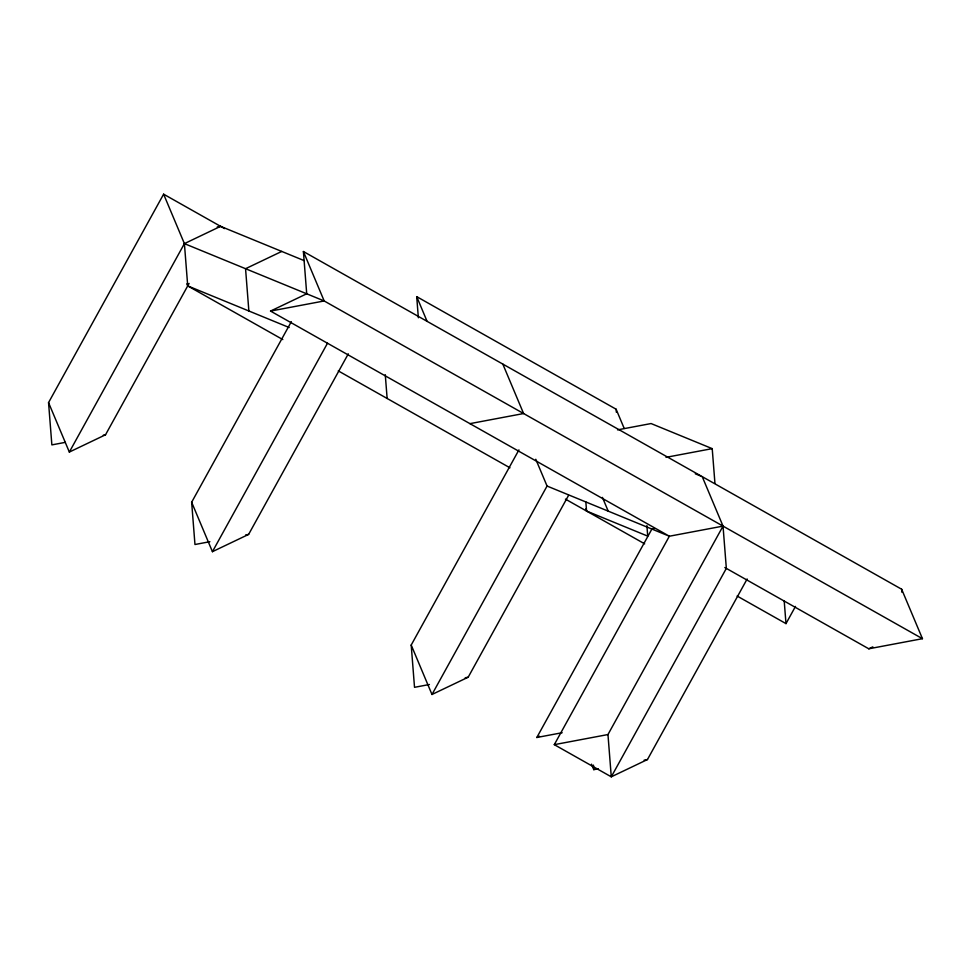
<?xml version="1.0" encoding="UTF-8"?>
<svg xmlns="http://www.w3.org/2000/svg" width="971" height="971" viewBox="0 0 971 971"><rect width="100%" height="100%" fill="white"/><g stroke="black" fill="none" stroke-linecap="round" stroke-linejoin="round"><path stroke-width="1.46" d="M65.275 442.363L51.864 444.888L48.55 402.613L163.614 194.176L224.556 228.573M48.55 402.613L69.342 452.061L184.405 243.624L220.587 226.34L303.984 260.556M69.342 452.061L105.523 434.777L189.078 283.435M209.87 541.697L194.965 544.513L191.651 502.238L291.324 321.668M191.651 502.238L212.431 551.674L327.494 343.236M212.431 551.674L248.625 534.402L348.298 353.832M429.425 684.506L414.52 687.322L411.206 645.047L518.939 449.876M411.206 645.047L431.986 694.483L547.061 486.046L535.798 459.271M431.986 694.483L468.18 677.212L568.593 495.319M562.173 732.717L536.829 737.487L651.893 529.049L654.126 528.637M554.295 744.66L669.359 536.223L723.031 526.112L726.344 568.387L611.281 776.824L554.295 744.66L607.967 734.549L723.031 526.112L702.239 476.664M607.967 734.549L611.281 776.824L647.463 759.54L747.148 578.983M737.123 596.036L785.988 623.613L795.48 606.414M281.748 251.428L245.554 268.712L248.867 310.987M547.061 486.046L669.359 536.223L270.521 311.072L306.715 293.788L303.401 251.513L901.658 589.239L922.45 638.687L868.79 648.798L724.827 567.537M536.829 737.487L539.512 736.212M868.79 648.798L872.808 646.868M217.237 226.971L220.587 226.34M270.521 311.072L324.18 300.961L922.45 638.687M103.29 435.202L105.523 434.777M469.94 423.647L523.6 413.537L502.82 364.089M617.532 429.874L651.068 423.55L712.216 448.638L714.947 483.364M245.639 534.96L248.625 534.402M666.009 457.341L712.216 448.638M465.206 677.77L468.18 677.212M591.497 764.165L593.803 769.651L598.282 768.814M644.113 760.172L647.463 759.54M163.614 194.176L184.405 243.624L324.18 300.961L303.401 251.513M695.297 473.812L700.856 476.093M289.176 327.518L187.719 285.899L186.845 283.835M585.695 508.986L586.557 511.037L647.718 536.126L646.892 525.566M418.355 317.772L416.705 296.641L616.124 409.216L624.207 428.442M282.804 339.571L187.719 285.899L184.405 243.624M338.272 370.886L509.957 467.804M565.425 499.118L644.671 543.845M602.433 497.395L608.21 511.134M416.705 296.641L427.094 321.365M901.658 589.239L901.901 592.261M784.204 600.964L785.988 623.613M616.124 409.216L616.354 412.238M585.853 501.983L586.557 511.037M593.451 765.124L593.803 769.651M385.269 374.685L387.138 398.474"/></g></svg>
